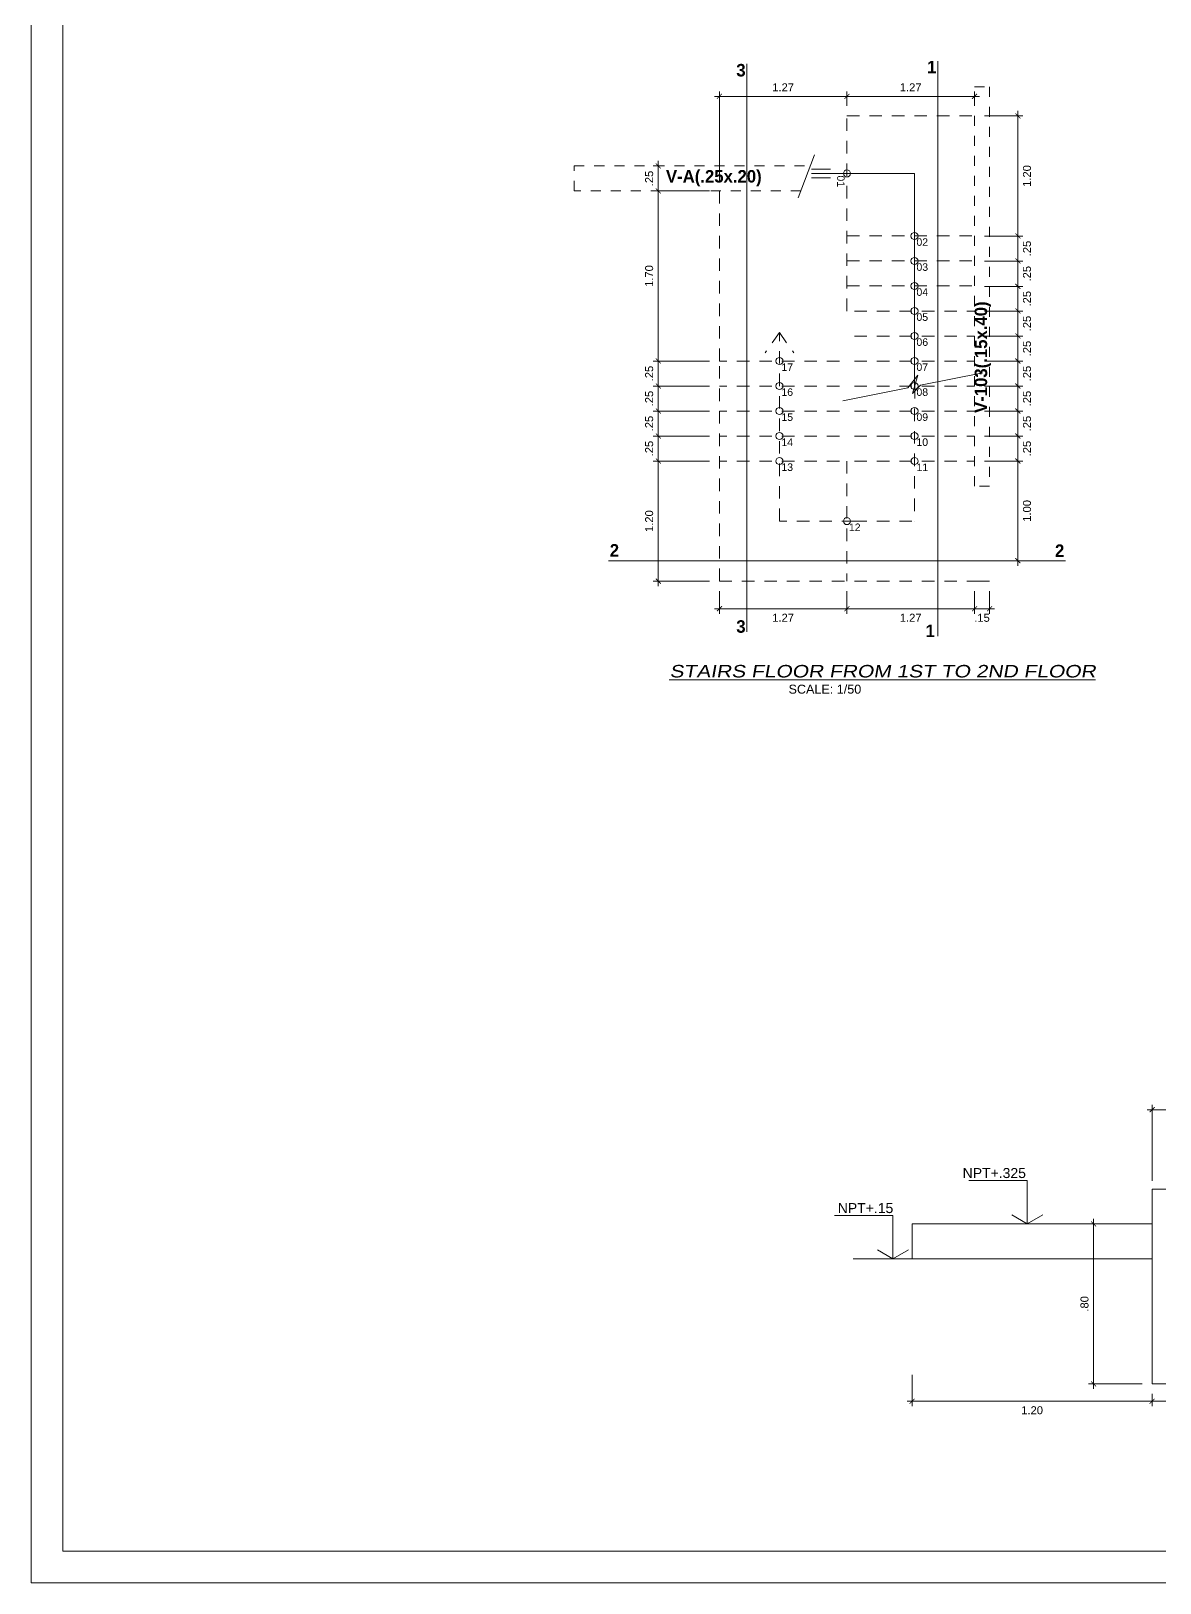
# Model space of a CAD drawing. Header units: millimetres. Extents: x -59 to 123, y 54 to 155.
# Drawn here: x -14.69 to -3.4, y 54.35 to 69.86 of the extents above; entities that cross this region are included whole.
import ezdxf

# ---------------------------------------------------------------- set-up
doc = ezdxf.new("R2010")
doc.units = ezdxf.units.MM
for name, pattern in [('DASHED2', [0.375, 0.25, -0.125]), ('HIDDEN', [9.525, 6.35, -3.175]), ('HIDDEN2', [0.1875, 0.125, -0.0625])]:
    doc.linetypes.add(name, pattern=pattern)
doc.layers.get('0').update_dxf_attribs({"lineweight": 9})
doc.layers.get('Defpoints').update_dxf_attribs({"lineweight": 0})
for name, color, linetype, lineweight in [('.pluma1', 7, 'Continuous', 9), ('COTA', 4, 'Continuous', 9), ('DET-CORTE', 86, 'Continuous', 50), ('HP-Baranda', 2, 'Continuous', 0), ('MUROS', 7, 'Continuous', 80), ('niveles', 8, 'Continuous', 15), ('pluma2', 4, 'Continuous', 20), ('TEXTO VIGAS', 2, 'Continuous', 20), ('TEXTOS', 3, 'Continuous', 0), ('VIGAS', 2, 'Continuous', 25), ('viguetas', 254, 'DASHED2', 9)]:
    doc.layers.add(name, color=color, linetype=linetype, lineweight=lineweight)
for name, color, linetype in [('A-COT', 8, 'Continuous'), ('A-PROY', 8, 'HIDDEN2'), ('TEXTO', 2, 'Continuous')]:
    doc.layers.add(name, color=color, linetype=linetype)
doc.styles.add('ARIAL', font='arial.ttf')
doc.styles.add('BOLD', font='Swis721 Lt BT Light.ttf', dxfattribs={"height": 2})
doc.styles.add('Henry', font='GOTHICB.TTF')
doc.styles.add('LUIS', font='arial.ttf')
doc.dimstyles.new('luis', dxfattribs={"dimtxt": 0.08, "dimasz": 0.05, "dimexe": 0.05, "dimexo": 0.1, "dimgap": 0.05, "dimtad": 2, "dimzin": 4, "dimdsep": 46, "dimtxsty": 'LUIS', "dimblk": 'ARCHTICK', "dimcen": 2, "dimdle": 0.05, "dimclrd": 256, "dimclre": 256, "dimclrt": 56, "dimaunit": 1, "dimadec": 0, "dimazin": 0, "dimtfac": 1, "dimtix": 1, "dimtmove": 0, "dimatfit": 3, "dimfxl": 1, "dimlwd": -1, "dimlwe": -1, "dimarcsym": 0})

# ---------------------------------------------------------------- blocks, each defined once
blk = doc.blocks.new('_ArchTick')
at = {"color": 0, "linetype": 'ByBlock', "const_width": 0.15}
blk.add_lwpolyline([(-0.5, -0.5), (0.5, 0.5)], dxfattribs=at)
blk = doc.blocks.new('*D956')
at = {"layer": 'COTA', "linetype": 'Continuous', "transparency": 16777216}
for p, q in [((-7.807, 64.262), (-7.807, 64.036)), ((-6.532, 64.262), (-6.532, 64.036)), ((-7.857, 64.086), (-6.482, 64.086))]:
    blk.add_line(p, q, dxfattribs=at)
at = {"layer": 'Defpoints', "color": 0, "transparency": 16777216}
for p in [(-7.807, 64.362), (-6.532, 64.362), (-6.532, 64.086)]:
    blk.add_point(p, dxfattribs=at)
at = {"layer": 'COTA', "transparency": 16777216, "xscale": 0.05, "yscale": 0.05, "zscale": 0.05, "rotation": 180}
blk.add_blockref('_ArchTick', (-7.807, 64.086), dxfattribs=at)
at = {"layer": 'COTA', "transparency": 16777216, "xscale": 0.05, "yscale": 0.05, "zscale": 0.05}
blk.add_blockref('_ArchTick', (-6.532, 64.086), dxfattribs=at)
at = {"layer": 'COTA', "color": 56, "lineweight": 5, "transparency": 16777216, "insert": (-7.17, 63.996), "char_height": 0.08, "attachment_point": 5, "style": 'LUIS'}
blk.add_mtext('1.27', dxfattribs=at)
blk = doc.blocks.new('*D957')
at = {"layer": 'COTA', "linetype": 'Continuous', "transparency": 16777216}
for p, q in [((-6.532, 64.262), (-6.532, 64.036)), ((-5.257, 64.262), (-5.257, 64.036)), ((-6.582, 64.086), (-5.207, 64.086))]:
    blk.add_line(p, q, dxfattribs=at)
at = {"layer": 'Defpoints', "color": 0, "transparency": 16777216}
for p in [(-6.532, 64.362), (-5.257, 64.362), (-5.257, 64.086)]:
    blk.add_point(p, dxfattribs=at)
at = {"layer": 'COTA', "transparency": 16777216, "xscale": 0.05, "yscale": 0.05, "zscale": 0.05, "rotation": 180}
blk.add_blockref('_ArchTick', (-6.532, 64.086), dxfattribs=at)
at = {"layer": 'COTA', "transparency": 16777216, "xscale": 0.05, "yscale": 0.05, "zscale": 0.05}
blk.add_blockref('_ArchTick', (-5.257, 64.086), dxfattribs=at)
at = {"layer": 'COTA', "color": 56, "lineweight": 5, "transparency": 16777216, "insert": (-5.895, 63.996), "char_height": 0.08, "attachment_point": 5, "style": 'LUIS'}
blk.add_mtext('1.27', dxfattribs=at)
blk = doc.blocks.new('*D958')
at = {"layer": 'COTA', "linetype": 'Continuous', "transparency": 16777216}
for p, q in [((-5.257, 64.262), (-5.257, 64.036)), ((-5.107, 64.262), (-5.107, 64.036)), ((-5.257, 64.086), (-5.307, 64.086)), ((-5.257, 64.086), (-5.107, 64.086)), ((-5.107, 64.086), (-5.057, 64.086))]:
    blk.add_line(p, q, dxfattribs=at)
at = {"layer": 'Defpoints', "color": 0, "transparency": 16777216}
for p in [(-5.257, 64.362), (-5.107, 64.362), (-5.107, 64.086)]:
    blk.add_point(p, dxfattribs=at)
at = {"layer": 'COTA', "transparency": 16777216, "xscale": 0.05, "yscale": 0.05, "zscale": 0.05}
blk.add_blockref('_ArchTick', (-5.257, 64.086), dxfattribs=at)
at = {"layer": 'COTA', "transparency": 16777216, "xscale": 0.05, "yscale": 0.05, "zscale": 0.05, "rotation": 180}
blk.add_blockref('_ArchTick', (-5.107, 64.086), dxfattribs=at)
at = {"layer": 'COTA', "color": 56, "lineweight": 5, "transparency": 16777216, "insert": (-5.182, 63.995), "char_height": 0.08, "attachment_point": 5, "style": 'LUIS'}
blk.add_mtext('.15', dxfattribs=at)
blk = doc.blocks.new('*D959')
at = {"layer": 'COTA', "linetype": 'Continuous', "transparency": 16777216}
for p, q in [((-5.157, 65.562), (-4.773, 65.562)), ((-4.823, 64.516), (-4.823, 65.612)), ((-4.827, 64.566), (-4.773, 64.566))]:
    blk.add_line(p, q, dxfattribs=at)
at = {"layer": 'Defpoints', "color": 0, "transparency": 16777216}
for p in [(-5.257, 65.562), (-4.823, 65.562), (-4.927, 64.566)]:
    blk.add_point(p, dxfattribs=at)
at = {"layer": 'COTA', "transparency": 16777216, "xscale": 0.05, "yscale": 0.05, "zscale": 0.05}
for p, rotation in [((-4.823, 65.562), 90), ((-4.823, 64.566), 270)]:
    blk.add_blockref('_ArchTick', p, dxfattribs=dict(at, rotation=rotation))
at = {"layer": 'COTA', "color": 56, "lineweight": 5, "transparency": 16777216, "insert": (-4.732, 65.064), "char_height": 0.08, "attachment_point": 5, "rotation": 90, "style": 'LUIS'}
blk.add_mtext('1.00', dxfattribs=at)
blk = doc.blocks.new('*D960')
at = {"layer": 'COTA', "linetype": 'Continuous', "transparency": 16777216}
for p, q in [((-5.157, 65.812), (-4.773, 65.812)), ((-4.823, 65.512), (-4.823, 65.862)), ((-5.157, 65.562), (-4.773, 65.562))]:
    blk.add_line(p, q, dxfattribs=at)
at = {"layer": 'Defpoints', "color": 0, "transparency": 16777216}
for p in [(-5.257, 65.812), (-4.823, 65.812), (-5.257, 65.562)]:
    blk.add_point(p, dxfattribs=at)
at = {"layer": 'COTA', "transparency": 16777216, "xscale": 0.05, "yscale": 0.05, "zscale": 0.05}
for p, rotation in [((-4.823, 65.812), 90), ((-4.823, 65.562), 270)]:
    blk.add_blockref('_ArchTick', p, dxfattribs=dict(at, rotation=rotation))
at = {"layer": 'COTA', "color": 56, "lineweight": 5, "transparency": 16777216, "insert": (-4.732, 65.687), "char_height": 0.08, "attachment_point": 5, "rotation": 90, "style": 'LUIS'}
blk.add_mtext('.25', dxfattribs=at)
blk = doc.blocks.new('*D961')
at = {"layer": 'COTA', "linetype": 'Continuous', "transparency": 16777216}
for p, q in [((-4.823, 65.762), (-4.823, 66.112)), ((-5.157, 66.062), (-4.773, 66.062)), ((-5.157, 65.812), (-4.773, 65.812))]:
    blk.add_line(p, q, dxfattribs=at)
at = {"layer": 'Defpoints', "color": 0, "transparency": 16777216}
for p in [(-5.257, 66.062), (-4.823, 66.062), (-5.257, 65.812)]:
    blk.add_point(p, dxfattribs=at)
at = {"layer": 'COTA', "transparency": 16777216, "xscale": 0.05, "yscale": 0.05, "zscale": 0.05}
for p, rotation in [((-4.823, 66.062), 90), ((-4.823, 65.812), 270)]:
    blk.add_blockref('_ArchTick', p, dxfattribs=dict(at, rotation=rotation))
at = {"layer": 'COTA', "color": 56, "lineweight": 5, "transparency": 16777216, "insert": (-4.732, 65.937), "char_height": 0.08, "attachment_point": 5, "rotation": 90, "style": 'LUIS'}
blk.add_mtext('.25', dxfattribs=at)
blk = doc.blocks.new('*D962')
at = {"layer": 'COTA', "linetype": 'Continuous', "transparency": 16777216}
for p, q in [((-5.157, 66.312), (-4.773, 66.312)), ((-4.823, 66.012), (-4.823, 66.362)), ((-5.157, 66.062), (-4.773, 66.062))]:
    blk.add_line(p, q, dxfattribs=at)
at = {"layer": 'Defpoints', "color": 0, "transparency": 16777216}
for p in [(-5.257, 66.312), (-4.823, 66.312), (-5.257, 66.062)]:
    blk.add_point(p, dxfattribs=at)
at = {"layer": 'COTA', "transparency": 16777216, "xscale": 0.05, "yscale": 0.05, "zscale": 0.05}
for p, rotation in [((-4.823, 66.312), 90), ((-4.823, 66.062), 270)]:
    blk.add_blockref('_ArchTick', p, dxfattribs=dict(at, rotation=rotation))
at = {"layer": 'COTA', "color": 56, "lineweight": 5, "transparency": 16777216, "insert": (-4.732, 66.187), "char_height": 0.08, "attachment_point": 5, "rotation": 90, "style": 'LUIS'}
blk.add_mtext('.25', dxfattribs=at)
blk = doc.blocks.new('*D963')
at = {"layer": 'COTA', "linetype": 'Continuous', "transparency": 16777216}
for p, q in [((-5.157, 66.562), (-4.773, 66.562)), ((-4.823, 66.262), (-4.823, 66.612)), ((-5.157, 66.312), (-4.773, 66.312))]:
    blk.add_line(p, q, dxfattribs=at)
at = {"layer": 'Defpoints', "color": 0, "transparency": 16777216}
for p in [(-5.257, 66.562), (-4.823, 66.562), (-5.257, 66.312)]:
    blk.add_point(p, dxfattribs=at)
at = {"layer": 'COTA', "transparency": 16777216, "xscale": 0.05, "yscale": 0.05, "zscale": 0.05}
for p, rotation in [((-4.823, 66.562), 90), ((-4.823, 66.312), 270)]:
    blk.add_blockref('_ArchTick', p, dxfattribs=dict(at, rotation=rotation))
at = {"layer": 'COTA', "color": 56, "lineweight": 5, "transparency": 16777216, "insert": (-4.732, 66.437), "char_height": 0.08, "attachment_point": 5, "rotation": 90, "style": 'LUIS'}
blk.add_mtext('.25', dxfattribs=at)
blk = doc.blocks.new('*D964')
at = {"layer": 'COTA', "linetype": 'Continuous', "transparency": 16777216}
for p, q in [((-5.157, 66.812), (-4.773, 66.812)), ((-4.823, 66.512), (-4.823, 66.862)), ((-5.157, 66.562), (-4.773, 66.562))]:
    blk.add_line(p, q, dxfattribs=at)
at = {"layer": 'Defpoints', "color": 0, "transparency": 16777216}
for p in [(-5.257, 66.812), (-4.823, 66.812), (-5.257, 66.562)]:
    blk.add_point(p, dxfattribs=at)
at = {"layer": 'COTA', "transparency": 16777216, "xscale": 0.05, "yscale": 0.05, "zscale": 0.05}
for p, rotation in [((-4.823, 66.812), 90), ((-4.823, 66.562), 270)]:
    blk.add_blockref('_ArchTick', p, dxfattribs=dict(at, rotation=rotation))
at = {"layer": 'COTA', "color": 56, "lineweight": 5, "transparency": 16777216, "insert": (-4.732, 66.687), "char_height": 0.08, "attachment_point": 5, "rotation": 90, "style": 'LUIS'}
blk.add_mtext('.25', dxfattribs=at)
blk = doc.blocks.new('*D965')
at = {"layer": 'COTA', "linetype": 'Continuous', "transparency": 16777216}
for p, q in [((-5.157, 67.062), (-4.773, 67.062)), ((-4.823, 66.762), (-4.823, 67.112)), ((-5.157, 66.812), (-4.773, 66.812))]:
    blk.add_line(p, q, dxfattribs=at)
at = {"layer": 'Defpoints', "color": 0, "transparency": 16777216}
for p in [(-5.257, 67.062), (-4.823, 67.062), (-5.257, 66.812)]:
    blk.add_point(p, dxfattribs=at)
at = {"layer": 'COTA', "transparency": 16777216, "xscale": 0.05, "yscale": 0.05, "zscale": 0.05}
for p, rotation in [((-4.823, 67.062), 90), ((-4.823, 66.812), 270)]:
    blk.add_blockref('_ArchTick', p, dxfattribs=dict(at, rotation=rotation))
at = {"layer": 'COTA', "color": 56, "lineweight": 5, "transparency": 16777216, "insert": (-4.732, 66.937), "char_height": 0.08, "attachment_point": 5, "rotation": 90, "style": 'LUIS'}
blk.add_mtext('.25', dxfattribs=at)
blk = doc.blocks.new('*D966')
at = {"layer": 'COTA', "linetype": 'Continuous', "transparency": 16777216}
for p, q in [((-4.823, 67.012), (-4.823, 67.358)), ((-5.157, 67.308), (-4.773, 67.308)), ((-5.157, 67.062), (-4.773, 67.062))]:
    blk.add_line(p, q, dxfattribs=at)
at = {"layer": 'Defpoints', "color": 0, "transparency": 16777216}
for p in [(-5.257, 67.308), (-4.823, 67.308), (-5.257, 67.062)]:
    blk.add_point(p, dxfattribs=at)
at = {"layer": 'COTA', "transparency": 16777216, "xscale": 0.05, "yscale": 0.05, "zscale": 0.05}
for p, rotation in [((-4.823, 67.308), 90), ((-4.823, 67.062), 270)]:
    blk.add_blockref('_ArchTick', p, dxfattribs=dict(at, rotation=rotation))
at = {"layer": 'COTA', "color": 56, "lineweight": 5, "transparency": 16777216, "insert": (-4.732, 67.185), "char_height": 0.08, "attachment_point": 5, "rotation": 90, "style": 'LUIS'}
blk.add_mtext('.25', dxfattribs=at)
blk = doc.blocks.new('*D967')
at = {"layer": 'COTA', "linetype": 'Continuous', "transparency": 16777216}
for p, q in [((-5.157, 67.562), (-4.773, 67.562)), ((-4.823, 67.258), (-4.823, 67.612)), ((-5.157, 67.308), (-4.773, 67.308))]:
    blk.add_line(p, q, dxfattribs=at)
at = {"layer": 'Defpoints', "color": 0, "transparency": 16777216}
for p in [(-5.257, 67.562), (-4.823, 67.562), (-5.257, 67.308)]:
    blk.add_point(p, dxfattribs=at)
at = {"layer": 'COTA', "transparency": 16777216, "xscale": 0.05, "yscale": 0.05, "zscale": 0.05}
for p, rotation in [((-4.823, 67.562), 90), ((-4.823, 67.308), 270)]:
    blk.add_blockref('_ArchTick', p, dxfattribs=dict(at, rotation=rotation))
at = {"layer": 'COTA', "color": 56, "lineweight": 5, "transparency": 16777216, "insert": (-4.732, 67.435), "char_height": 0.08, "attachment_point": 5, "rotation": 90, "style": 'LUIS'}
blk.add_mtext('.25', dxfattribs=at)
blk = doc.blocks.new('*D968')
at = {"layer": 'COTA', "linetype": 'Continuous', "transparency": 16777216}
for p, q in [((-5.157, 67.812), (-4.773, 67.812)), ((-4.823, 67.512), (-4.823, 67.862)), ((-5.157, 67.562), (-4.773, 67.562))]:
    blk.add_line(p, q, dxfattribs=at)
at = {"layer": 'Defpoints', "color": 0, "transparency": 16777216}
for p in [(-5.257, 67.812), (-4.823, 67.812), (-5.257, 67.562)]:
    blk.add_point(p, dxfattribs=at)
at = {"layer": 'COTA', "transparency": 16777216, "xscale": 0.05, "yscale": 0.05, "zscale": 0.05}
for p, rotation in [((-4.823, 67.812), 90), ((-4.823, 67.562), 270)]:
    blk.add_blockref('_ArchTick', p, dxfattribs=dict(at, rotation=rotation))
at = {"layer": 'COTA', "color": 56, "lineweight": 5, "transparency": 16777216, "insert": (-4.732, 67.687), "char_height": 0.08, "attachment_point": 5, "rotation": 90, "style": 'LUIS'}
blk.add_mtext('.25', dxfattribs=at)
blk = doc.blocks.new('*D969')
at = {"layer": 'COTA', "linetype": 'Continuous', "transparency": 16777216}
for p, q in [((-4.823, 67.762), (-4.823, 69.062)), ((-5.157, 69.012), (-4.773, 69.012)), ((-5.157, 67.812), (-4.773, 67.812))]:
    blk.add_line(p, q, dxfattribs=at)
at = {"layer": 'Defpoints', "color": 0, "transparency": 16777216}
for p in [(-5.257, 69.012), (-4.823, 69.012), (-5.257, 67.812)]:
    blk.add_point(p, dxfattribs=at)
at = {"layer": 'COTA', "transparency": 16777216, "xscale": 0.05, "yscale": 0.05, "zscale": 0.05}
for p, rotation in [((-4.823, 69.012), 90), ((-4.823, 67.812), 270)]:
    blk.add_blockref('_ArchTick', p, dxfattribs=dict(at, rotation=rotation))
at = {"layer": 'COTA', "color": 56, "lineweight": 5, "transparency": 16777216, "insert": (-4.732, 68.412), "char_height": 0.08, "attachment_point": 5, "rotation": 90, "style": 'LUIS'}
blk.add_mtext('1.20', dxfattribs=at)
blk = doc.blocks.new('*D970')
at = {"layer": 'COTA', "linetype": 'Continuous', "transparency": 16777216}
for p, q in [((-7.907, 65.562), (-8.468, 65.562)), ((-8.418, 64.312), (-8.418, 65.612)), ((-7.907, 64.362), (-8.468, 64.362))]:
    blk.add_line(p, q, dxfattribs=at)
at = {"layer": 'Defpoints', "color": 0, "transparency": 16777216}
for p in [(-8.418, 65.562), (-7.807, 65.562), (-7.807, 64.362)]:
    blk.add_point(p, dxfattribs=at)
at = {"layer": 'COTA', "transparency": 16777216, "xscale": 0.05, "yscale": 0.05, "zscale": 0.05}
for p, rotation in [((-8.418, 65.562), 90), ((-8.418, 64.362), 270)]:
    blk.add_blockref('_ArchTick', p, dxfattribs=dict(at, rotation=rotation))
at = {"layer": 'COTA', "color": 56, "lineweight": 5, "transparency": 16777216, "insert": (-8.509, 64.962), "char_height": 0.08, "attachment_point": 5, "rotation": 90, "style": 'LUIS'}
blk.add_mtext('1.20', dxfattribs=at)
blk = doc.blocks.new('*D971')
at = {"layer": 'COTA', "linetype": 'Continuous', "transparency": 16777216}
for p, q in [((-7.907, 65.812), (-8.468, 65.812)), ((-8.418, 65.512), (-8.418, 65.862)), ((-7.907, 65.562), (-8.468, 65.562))]:
    blk.add_line(p, q, dxfattribs=at)
at = {"layer": 'Defpoints', "color": 0, "transparency": 16777216}
for p in [(-8.418, 65.812), (-7.807, 65.812), (-7.807, 65.562)]:
    blk.add_point(p, dxfattribs=at)
at = {"layer": 'COTA', "transparency": 16777216, "xscale": 0.05, "yscale": 0.05, "zscale": 0.05}
for p, rotation in [((-8.418, 65.812), 90), ((-8.418, 65.562), 270)]:
    blk.add_blockref('_ArchTick', p, dxfattribs=dict(at, rotation=rotation))
at = {"layer": 'COTA', "color": 56, "lineweight": 5, "transparency": 16777216, "insert": (-8.509, 65.687), "char_height": 0.08, "attachment_point": 5, "rotation": 90, "style": 'LUIS'}
blk.add_mtext('.25', dxfattribs=at)
blk = doc.blocks.new('*D972')
at = {"layer": 'COTA', "linetype": 'Continuous', "transparency": 16777216}
for p, q in [((-8.418, 65.762), (-8.418, 66.112)), ((-7.907, 66.062), (-8.468, 66.062)), ((-7.907, 65.812), (-8.468, 65.812))]:
    blk.add_line(p, q, dxfattribs=at)
at = {"layer": 'Defpoints', "color": 0, "transparency": 16777216}
for p in [(-8.418, 66.062), (-7.807, 66.062), (-7.807, 65.812)]:
    blk.add_point(p, dxfattribs=at)
at = {"layer": 'COTA', "transparency": 16777216, "xscale": 0.05, "yscale": 0.05, "zscale": 0.05}
for p, rotation in [((-8.418, 66.062), 90), ((-8.418, 65.812), 270)]:
    blk.add_blockref('_ArchTick', p, dxfattribs=dict(at, rotation=rotation))
at = {"layer": 'COTA', "color": 56, "lineweight": 5, "transparency": 16777216, "insert": (-8.509, 65.937), "char_height": 0.08, "attachment_point": 5, "rotation": 90, "style": 'LUIS'}
blk.add_mtext('.25', dxfattribs=at)
blk = doc.blocks.new('*D973')
at = {"layer": 'COTA', "linetype": 'Continuous', "transparency": 16777216}
for p, q in [((-7.907, 66.312), (-8.468, 66.312)), ((-8.418, 66.012), (-8.418, 66.362)), ((-7.907, 66.062), (-8.468, 66.062))]:
    blk.add_line(p, q, dxfattribs=at)
at = {"layer": 'Defpoints', "color": 0, "transparency": 16777216}
for p in [(-8.418, 66.312), (-7.807, 66.312), (-7.807, 66.062)]:
    blk.add_point(p, dxfattribs=at)
at = {"layer": 'COTA', "transparency": 16777216, "xscale": 0.05, "yscale": 0.05, "zscale": 0.05}
for p, rotation in [((-8.418, 66.312), 90), ((-8.418, 66.062), 270)]:
    blk.add_blockref('_ArchTick', p, dxfattribs=dict(at, rotation=rotation))
at = {"layer": 'COTA', "color": 56, "lineweight": 5, "transparency": 16777216, "insert": (-8.509, 66.187), "char_height": 0.08, "attachment_point": 5, "rotation": 90, "style": 'LUIS'}
blk.add_mtext('.25', dxfattribs=at)
blk = doc.blocks.new('*D974')
at = {"layer": 'COTA', "linetype": 'Continuous', "transparency": 16777216}
for p, q in [((-7.907, 66.562), (-8.468, 66.562)), ((-8.418, 66.262), (-8.418, 66.612)), ((-7.907, 66.312), (-8.468, 66.312))]:
    blk.add_line(p, q, dxfattribs=at)
at = {"layer": 'Defpoints', "color": 0, "transparency": 16777216}
for p in [(-8.418, 66.562), (-7.807, 66.562), (-7.807, 66.312)]:
    blk.add_point(p, dxfattribs=at)
at = {"layer": 'COTA', "transparency": 16777216, "xscale": 0.05, "yscale": 0.05, "zscale": 0.05}
for p, rotation in [((-8.418, 66.562), 90), ((-8.418, 66.312), 270)]:
    blk.add_blockref('_ArchTick', p, dxfattribs=dict(at, rotation=rotation))
at = {"layer": 'COTA', "color": 56, "lineweight": 5, "transparency": 16777216, "insert": (-8.509, 66.437), "char_height": 0.08, "attachment_point": 5, "rotation": 90, "style": 'LUIS'}
blk.add_mtext('.25', dxfattribs=at)
blk = doc.blocks.new('*D975')
at = {"layer": 'COTA', "linetype": 'Continuous', "transparency": 16777216}
for p, q in [((-7.907, 68.262), (-8.468, 68.262)), ((-8.418, 66.512), (-8.418, 68.312)), ((-7.907, 66.562), (-8.468, 66.562))]:
    blk.add_line(p, q, dxfattribs=at)
at = {"layer": 'Defpoints', "color": 0, "transparency": 16777216}
for p in [(-8.418, 68.262), (-7.807, 68.262), (-7.807, 66.562)]:
    blk.add_point(p, dxfattribs=at)
at = {"layer": 'COTA', "transparency": 16777216, "xscale": 0.05, "yscale": 0.05, "zscale": 0.05}
for p, rotation in [((-8.418, 68.262), 90), ((-8.418, 66.562), 270)]:
    blk.add_blockref('_ArchTick', p, dxfattribs=dict(at, rotation=rotation))
at = {"layer": 'COTA', "color": 56, "lineweight": 5, "transparency": 16777216, "insert": (-8.509, 67.412), "char_height": 0.08, "attachment_point": 5, "rotation": 90, "style": 'LUIS'}
blk.add_mtext('1.70', dxfattribs=at)
blk = doc.blocks.new('*D976')
at = {"layer": 'COTA', "linetype": 'Continuous', "transparency": 16777216}
for p, q in [((-8.367, 68.512), (-8.468, 68.512)), ((-8.418, 68.212), (-8.418, 68.562)), ((-7.907, 68.262), (-8.468, 68.262))]:
    blk.add_line(p, q, dxfattribs=at)
at = {"layer": 'Defpoints', "color": 0, "transparency": 16777216}
for p in [(-8.418, 68.512), (-8.267, 68.512), (-7.807, 68.262)]:
    blk.add_point(p, dxfattribs=at)
at = {"layer": 'COTA', "transparency": 16777216, "xscale": 0.05, "yscale": 0.05, "zscale": 0.05}
for p, rotation in [((-8.418, 68.512), 90), ((-8.418, 68.262), 270)]:
    blk.add_blockref('_ArchTick', p, dxfattribs=dict(at, rotation=rotation))
at = {"layer": 'COTA', "color": 56, "lineweight": 5, "transparency": 16777216, "insert": (-8.509, 68.387), "char_height": 0.08, "attachment_point": 5, "rotation": 90, "style": 'LUIS'}
blk.add_mtext('.25', dxfattribs=at)
blk = doc.blocks.new('*D977')
at = {"layer": 'COTA', "linetype": 'Continuous', "transparency": 16777216}
for p, q in [((-7.857, 69.208), (-6.482, 69.208)), ((-7.807, 68.362), (-7.807, 69.258)), ((-6.532, 69.112), (-6.532, 69.258))]:
    blk.add_line(p, q, dxfattribs=at)
at = {"layer": 'Defpoints', "color": 0, "transparency": 16777216}
for p in [(-6.532, 69.208), (-6.532, 69.012), (-7.807, 68.262)]:
    blk.add_point(p, dxfattribs=at)
at = {"layer": 'COTA', "transparency": 16777216, "xscale": 0.05, "yscale": 0.05, "zscale": 0.05, "rotation": 180}
blk.add_blockref('_ArchTick', (-7.807, 69.208), dxfattribs=at)
at = {"layer": 'COTA', "transparency": 16777216, "xscale": 0.05, "yscale": 0.05, "zscale": 0.05}
blk.add_blockref('_ArchTick', (-6.532, 69.208), dxfattribs=at)
at = {"layer": 'COTA', "color": 56, "lineweight": 5, "transparency": 16777216, "insert": (-7.17, 69.298), "char_height": 0.08, "attachment_point": 5, "style": 'LUIS'}
blk.add_mtext('1.27', dxfattribs=at)
blk = doc.blocks.new('*D978')
at = {"layer": 'COTA', "linetype": 'Continuous', "transparency": 16777216}
for p, q in [((-6.582, 69.208), (-5.207, 69.208)), ((-6.532, 69.112), (-6.532, 69.258)), ((-5.257, 69.112), (-5.257, 69.258))]:
    blk.add_line(p, q, dxfattribs=at)
at = {"layer": 'Defpoints', "color": 0, "transparency": 16777216}
for p in [(-5.257, 69.208), (-6.532, 69.012), (-5.257, 69.012)]:
    blk.add_point(p, dxfattribs=at)
at = {"layer": 'COTA', "transparency": 16777216, "xscale": 0.05, "yscale": 0.05, "zscale": 0.05, "rotation": 180}
blk.add_blockref('_ArchTick', (-6.532, 69.208), dxfattribs=at)
at = {"layer": 'COTA', "transparency": 16777216, "xscale": 0.05, "yscale": 0.05, "zscale": 0.05}
blk.add_blockref('_ArchTick', (-5.257, 69.208), dxfattribs=at)
at = {"layer": 'COTA', "color": 56, "lineweight": 5, "transparency": 16777216, "insert": (-5.895, 69.298), "char_height": 0.08, "attachment_point": 5, "style": 'LUIS'}
blk.add_mtext('1.27', dxfattribs=at)
blk = doc.blocks.new('*D654')
at = {"layer": 'COTA', "transparency": 16777216}
for p, q in [((-3.481, 58.368), (-3.481, 59.128)), ((-2.981, 58.731), (-2.981, 59.128)), ((-3.531, 59.078), (-2.931, 59.078))]:
    blk.add_line(p, q, dxfattribs=at)
at = {"layer": 'Defpoints', "color": 0, "transparency": 16777216}
for p in [(-2.981, 59.078), (-2.981, 58.631), (-3.481, 58.268)]:
    blk.add_point(p, dxfattribs=at)
at = {"layer": 'COTA', "transparency": 16777216, "xscale": 0.05, "yscale": 0.05, "zscale": 0.05, "rotation": 180}
blk.add_blockref('_ArchTick', (-3.481, 59.078), dxfattribs=at)
at = {"layer": 'COTA', "transparency": 16777216, "xscale": 0.05, "yscale": 0.05, "zscale": 0.05}
blk.add_blockref('_ArchTick', (-2.981, 59.078), dxfattribs=at)
at = {"layer": 'COTA', "color": 56, "lineweight": 5, "transparency": 16777216, "insert": (-3.231, 59.169), "char_height": 0.08, "attachment_point": 5, "style": 'LUIS'}
blk.add_mtext('.25', dxfattribs=at)
blk = doc.blocks.new('*D655')
at = {"layer": 'COTA', "transparency": 16777216}
for p, q in [((-3.581, 57.937), (-4.116, 57.937)), ((-4.066, 57.987), (-4.066, 56.287)), ((-3.581, 56.337), (-4.116, 56.337))]:
    blk.add_line(p, q, dxfattribs=at)
at = {"layer": 'Defpoints', "color": 0, "transparency": 16777216}
for p in [(-3.481, 57.937), (-4.066, 56.337), (-3.481, 56.337)]:
    blk.add_point(p, dxfattribs=at)
at = {"layer": 'COTA', "transparency": 16777216, "xscale": 0.05, "yscale": 0.05, "zscale": 0.05}
for p, rotation in [((-4.066, 57.937), 90), ((-4.066, 56.337), 270)]:
    blk.add_blockref('_ArchTick', p, dxfattribs=dict(at, rotation=rotation))
at = {"layer": 'COTA', "color": 56, "lineweight": 5, "transparency": 16777216, "insert": (-4.157, 57.137), "char_height": 0.08, "attachment_point": 5, "rotation": 90, "style": 'LUIS'}
blk.add_mtext('.80', dxfattribs=at)
blk = doc.blocks.new('*D656')
at = {"layer": 'COTA', "transparency": 16777216}
for p, q in [((-3.581, 57.937), (-4.116, 57.937)), ((-4.066, 57.987), (-4.066, 56.287)), ((-3.581, 56.337), (-4.116, 56.337))]:
    blk.add_line(p, q, dxfattribs=at)
at = {"layer": 'Defpoints', "color": 0, "transparency": 16777216}
for p in [(-3.481, 57.937), (-4.066, 56.337), (-3.481, 56.337)]:
    blk.add_point(p, dxfattribs=at)
at = {"layer": 'COTA', "transparency": 16777216, "xscale": 0.05, "yscale": 0.05, "zscale": 0.05}
for p, rotation in [((-4.066, 57.937), 90), ((-4.066, 56.337), 270)]:
    blk.add_blockref('_ArchTick', p, dxfattribs=dict(at, rotation=rotation))
at = {"layer": 'COTA', "color": 56, "lineweight": 5, "transparency": 16777216, "insert": (-4.157, 57.137), "char_height": 0.08, "attachment_point": 5, "rotation": 90, "style": 'LUIS'}
blk.add_mtext('.80', dxfattribs=at)
blk = doc.blocks.new('*D1000')
at = {"layer": 'COTA', "transparency": 16777216}
for p, q in [((-2.431, 56.164), (-3.531, 56.164)), ((-3.481, 56.237), (-3.481, 56.114)), ((-2.481, 56.237), (-2.481, 56.114))]:
    blk.add_line(p, q, dxfattribs=at)
at = {"layer": 'Defpoints', "color": 0, "transparency": 16777216}
for p in [(-3.481, 56.337), (-2.481, 56.337), (-3.481, 56.164)]:
    blk.add_point(p, dxfattribs=at)
at = {"layer": 'COTA', "transparency": 16777216, "xscale": 0.05, "yscale": 0.05, "zscale": 0.05, "rotation": 180}
blk.add_blockref('_ArchTick', (-3.481, 56.164), dxfattribs=at)
at = {"layer": 'COTA', "transparency": 16777216, "xscale": 0.05, "yscale": 0.05, "zscale": 0.05}
blk.add_blockref('_ArchTick', (-2.481, 56.164), dxfattribs=at)
at = {"layer": 'COTA', "color": 56, "lineweight": 5, "transparency": 16777216, "insert": (-2.981, 56.073), "char_height": 0.08, "attachment_point": 5, "style": 'LUIS'}
blk.add_mtext('.50', dxfattribs=at)
blk = doc.blocks.new('*D659')
at = {"layer": 'COTA', "transparency": 16777216}
for p, q in [((-5.881, 56.427), (-5.881, 56.114)), ((-5.931, 56.164), (-3.431, 56.164)), ((-3.481, 56.237), (-3.481, 56.114))]:
    blk.add_line(p, q, dxfattribs=at)
at = {"layer": 'Defpoints', "color": 0, "transparency": 16777216}
for p in [(-5.881, 56.527), (-3.481, 56.337), (-3.481, 56.164)]:
    blk.add_point(p, dxfattribs=at)
at = {"layer": 'COTA', "transparency": 16777216, "xscale": 0.05, "yscale": 0.05, "zscale": 0.05, "rotation": 180}
blk.add_blockref('_ArchTick', (-5.881, 56.164), dxfattribs=at)
at = {"layer": 'COTA', "transparency": 16777216, "xscale": 0.05, "yscale": 0.05, "zscale": 0.05}
blk.add_blockref('_ArchTick', (-3.481, 56.164), dxfattribs=at)
at = {"layer": 'COTA', "color": 56, "lineweight": 5, "transparency": 16777216, "insert": (-4.681, 56.073), "char_height": 0.08, "attachment_point": 5, "style": 'LUIS'}
blk.add_mtext('1.20', dxfattribs=at)

msp = doc.modelspace()

# ---------------------------------------------------------------- linework, layer by layer
at = {"layer": '.pluma1', "lineweight": 5}
for points in [[(-5.315, 58.371), (-4.7295, 58.371), (-4.7295, 57.9367)], [(-4.7295, 57.9367), (-4.8849, 58.0281)], [(-4.7295, 57.9367), (-4.5741, 58.0281)], [(-6.6575, 58.021), (-6.0721, 58.021), (-6.0721, 57.5867)], [(-6.0721, 57.5867), (-6.2275, 57.6781)], [(-6.0721, 57.5867), (-5.9167, 57.6781)]]:
    msp.add_lwpolyline(points, dxfattribs=at)
at = {"layer": 'A-COT', "lineweight": 5}
for p, q in [((-6.8873, 68.4815), (-6.6978, 68.4815)), ((-5.8571, 68.4373), (-6.8873, 68.4373)), ((-5.8571, 68.4373), (-5.8571, 66.3123)), ((-6.8873, 68.393), (-6.6978, 68.393))]:
    msp.add_line(p, q, dxfattribs=at)
at = {"layer": 'A-PROY', "lineweight": 5}
for p, q in [((-6.5321, 67.0623), (-6.5321, 69.0123)), ((-6.5321, 69.0123), (-5.2571, 69.0123)), ((-7.807, 68.2623), (-7.807, 66.5623)), ((-6.5321, 67.8123), (-5.2571, 67.8123)), ((-6.5321, 67.5623), (-5.2571, 67.5623)), ((-6.5321, 67.3123), (-5.2571, 67.3123)), ((-6.4571, 67.0623), (-5.2571, 67.0623)), ((-7.2071, 66.846), (-7.3505, 66.6445)), ((-7.2071, 64.9623), (-7.2071, 66.846)), ((-7.2071, 66.846), (-7.0638, 66.6445)), ((-6.4571, 66.8123), (-5.2571, 66.8123)), ((-6.6071, 66.5623), (-7.8071, 66.5623)), ((-7.8071, 64.3623), (-7.807, 66.5623)), ((-6.4571, 66.5623), (-5.2571, 66.5623)), ((-6.6071, 66.3123), (-7.8071, 66.3123)), ((-6.4571, 66.3123), (-5.2571, 66.3123)), ((-5.8547, 66.3123), (-5.8571, 64.9623)), ((-6.6071, 66.0623), (-7.8071, 66.0623)), ((-6.4571, 66.0623), (-5.2571, 66.0623)), ((-6.6071, 65.8123), (-7.8071, 65.8123)), ((-6.4571, 65.8123), (-5.2571, 65.8123)), ((-6.6071, 65.5623), (-7.8071, 65.5623)), ((-6.5321, 65.5623), (-6.5321, 64.3623)), ((-6.4571, 65.5623), (-5.2571, 65.5623)), ((-6.4571, 64.9623), (-7.2071, 64.9623)), ((-6.4571, 64.9623), (-5.8571, 64.9623)), ((-7.8071, 64.3623), (-6.4571, 64.3623)), ((-6.4571, 64.3623), (-5.2571, 64.3623))]:
    msp.add_line(p, q, dxfattribs=at)
at = {"layer": 'Defpoints', "lineweight": 5, "ltscale": 0.5}
msp.add_lwpolyline([(-14.6883, 54.3471), (29.5617, 54.3471), (29.5617, 84.1298), (-14.6883, 84.1298)], close=True, dxfattribs=at)
at = {"layer": 'DET-CORTE', "lineweight": 5, "ltscale": 0.5}
msp.add_lwpolyline([(-14.3704, 54.6651), (29.2437, 54.6651), (29.2437, 83.8118), (-14.3704, 83.8118)], close=True, dxfattribs=at)
at = {"layer": 'HP-Baranda', "lineweight": 5}
for p, q in [((-5.1745, 66.4442), (-5.7952, 66.3201)), ((-5.9235, 66.2944), (-6.5745, 66.1642))]:
    msp.add_line(p, q, dxfattribs=at)
msp.add_lwpolyline([(-5.9235, 66.2944), (-5.8239, 66.42), (-5.8764, 66.2362), (-5.7952, 66.3201)], dxfattribs=at)
at = {"layer": 'MUROS', "lineweight": 5}
msp.add_line((-5.2571, 64.3623), (-5.1071, 64.3623), dxfattribs=at)
at = {"layer": 'niveles', "lineweight": 5}
for centre in [(-6.5321, 68.4373), (-5.8571, 67.8123), (-5.8571, 67.5623), (-5.8571, 67.3123), (-5.8571, 67.0623), (-5.8571, 66.8123), (-7.2071, 66.5623), (-5.8571, 66.5623), (-7.2071, 66.3123), (-5.8571, 66.3123), (-7.2071, 66.0623), (-5.8571, 66.0623), (-7.2071, 65.8123), (-5.8571, 65.8123), (-7.2071, 65.5623), (-7.2071, 65.5623), (-5.856, 65.5623), (-6.5321, 64.9623)]:
    msp.add_circle(centre, 0.0354, dxfattribs=at)
at = {"layer": 'pluma2', "linetype": 'HIDDEN', "lineweight": 5}
for p, q in [((-7.5332, 63.8555), (-7.5332, 69.534)), ((-5.623, 63.8119), (-5.623, 69.561)), ((-8.9172, 64.5656), (-4.3488, 64.5656))]:
    msp.add_line(p, q, dxfattribs=at)
at = {"layer": 'pluma2', "linetype": 'Continuous', "lineweight": 5, "ltscale": 0.01}
for p, q in [((-3.4808, 56.3367), (-3.4808, 58.2837)), ((-3.4808, 57.9367), (-4.6778, 57.9367)), ((-3.4808, 56.3367), (-2.4808, 56.3367))]:
    msp.add_line(p, q, dxfattribs=at)
for points in [[(-3.4808, 57.9367), (-3.4808, 58.2837), (-2.9808, 58.2837)], [(-4.1972, 57.9367), (-3.4808, 57.9367)]]:
    msp.add_lwpolyline(points, dxfattribs=at)
at = {"layer": 'pluma2', "lineweight": 5}
for points in [[(-3.4808, 57.9367), (-5.8808, 57.9367), (-5.8808, 57.5867)], [(-3.4808, 57.5867), (-6.4712, 57.5867)]]:
    msp.add_lwpolyline(points, dxfattribs=at)
at = {"layer": 'VIGAS', "lineweight": 5}
msp.add_line((-7.0189, 68.195), (-6.8573, 68.6228), dxfattribs=at)
at = {"layer": 'viguetas', "lineweight": 5, "ltscale": 0.02}
msp.add_lwpolyline([(-5.2571, 69.3044), (-5.1071, 69.3044), (-5.1071, 65.3123), (-5.2571, 65.3123)], close=True, dxfattribs=at)
msp.add_lwpolyline([(-6.9935, 68.2623), (-9.2573, 68.2623), (-9.2573, 68.5123), (-6.8991, 68.5123)], dxfattribs=at)

# ---------------------------------------------------------------- texts
at = {"layer": 'A-PROY', "lineweight": 5, "insert": (-5.7208, 65.7128, 0), "char_height": 0.075, "width": 0.202723, "attachment_point": 9, "style": 'BOLD'}
msp.add_mtext('10', dxfattribs=at)
at = {"layer": 'niveles', "lineweight": 5, "insert": (-6.6315, 68.301, 0), "char_height": 0.075, "width": 0.202723, "attachment_point": 9, "rotation": 270, "style": 'BOLD'}
msp.add_mtext('01', dxfattribs=at)
at = {"layer": 'niveles', "lineweight": 5, "char_height": 0.075, "width": 0.202723, "attachment_point": 9, "style": 'BOLD'}
for s, insert in [('02', (-5.7208, 67.7128, 0)), ('03', (-5.7208, 67.4628, 0)), ('04', (-5.7208, 67.2128, 0)), ('05', (-5.7208, 66.9628, 0)), ('06', (-5.7208, 66.7128, 0)), ('17', (-7.0708, 66.4628, 0)), ('07', (-5.7208, 66.4628, 0)), ('16', (-7.0708, 66.2128, 0)), ('08', (-5.7208, 66.2128, 0)), ('15', (-7.0708, 65.9628, 0)), ('09', (-5.7208, 65.9628, 0)), ('14', (-7.0708, 65.7128, 0)), ('13', (-7.0708, 65.4628, 0)), ('11', (-5.7198, 65.4628, 0)), ('12', (-6.3958, 64.8628, 0))]:
    msp.add_mtext(s, dxfattribs=dict(at, insert=insert))
at = {"layer": 'TEXTO', "lineweight": 5, "ltscale": 0.2, "style": 'LUIS'}
msp.add_text('SCALE: 1/50', height=0.09, rotation=0, dxfattribs=at).set_placement((-7.1157, 63.237))
at = {"layer": 'TEXTO', "lineweight": 5, "style": 'LUIS'}
for s, p in [('NPT+.325', (-5.3753, 58.3948)), ('NPT+.15', (-6.6236, 58.0448))]:
    msp.add_text(s, height=0.1, dxfattribs=at).set_placement(p)
at = {"layer": 'TEXTO VIGAS', "linetype": 'Continuous', "lineweight": 5, "style": 'Henry'}
for s, p in [('3', (-7.638, 69.4071)), ('1', (-5.731, 69.4381)), ('V-A(.25x.20)', (-8.3413, 68.3462)), ('2', (-8.9028, 64.6075)), ('2', (-4.4522, 64.6039)), ('3', (-7.638, 63.846)), ('1', (-5.7455, 63.8028))]:
    msp.add_text(s, height=0.125, dxfattribs=at).set_placement(p)
msp.add_text('V-103(.15x.40)', height=0.125, rotation=90, dxfattribs=at).set_placement((-5.1304, 66.0431))
at = {"layer": 'TEXTOS', "lineweight": 5, "ltscale": 2, "style": 'ARIAL', "oblique": 10, "width": 1.2}
msp.add_text('%%USTAIRS FLOOR FROM 1ST TO 2ND FLOOR', height=0.125, dxfattribs=at).set_placement((-8.3051, 63.399))

# ---------------------------------------------------------------- dimensions: what is measured, and where the dimension line sits
at = {"layer": 'COTA', "lineweight": 5}
for base, p1, p2, override, picture, middle in [((-6.5321, 69.2077), (-7.807, 68.2623), (-6.5321, 69.0123), {"dimfxl": 0.18, "dimarcsym": 2}, '*D977', (-7.1695, 69.2978)), ((-5.25710979, 69.20767029), (-6.53210978, 69.01225008), (-5.25710979, 69.01225008), {"dimtmove": 1, "dimfxl": 0.18, "dimarcsym": 2}, '*D978', (-5.89460978, 69.297834)), ((-6.5321097794, 64.0861197164), (-7.8071097781, 64.3622500795), (-6.5321097794, 64.3622535607), {"dimfxl": 0.18, "dimarcsym": 2}, '*D956', (-7.1696097787, 63.9959560057)), ((-5.257109784, 64.086119716), (-6.532109779, 64.362253561), (-5.257109784, 64.36225008), {"dimtmove": 1, "dimfxl": 0.18, "dimarcsym": 2}, '*D957', (-5.894609781, 63.995956006)), ((-5.1071, 64.0861), (-5.2571, 64.3623), (-5.1071, 64.3623), {"dimtmove": 1, "dimfxl": 0.18, "dimarcsym": 2}, '*D958', (-5.1821, 63.9953)), ((-2.9808, 59.0785), (-3.4808, 58.2682), (-2.9808, 58.6307), {"dimlfac": 0.5}, '*D654', (-3.2308, 59.1693)), ((-3.4808, 56.1643), (-5.8808, 56.5274), (-3.4808, 56.3367), {"dimlfac": 0.5}, '*D659', (-4.6808, 56.0735))]:
    dim = msp.add_linear_dim(base=base, p1=p1, p2=p2, dimstyle='luis', override=override, dxfattribs=at)
    dim.commit()
    dim.dimension.update_dxf_attribs({"geometry": picture, "text_midpoint": middle})
for base, p1, p2, angle, override, picture, middle in [((-4.8232, 69.0123), (-5.2571, 67.8123), (-5.2571, 69.0123), 90, {"dimtmove": 1, "dimfxl": 0.18, "dimarcsym": 2}, '*D969', (-4.7324, 68.4123)), ((-8.4177, 68.5123), (-7.807, 68.2623), (-8.2667, 68.5123), 90, {"dimtmove": 1, "dimfxl": 0.18, "dimarcsym": 2}, '*D976', (-8.5085, 68.3873)), ((-8.4177, 68.2623), (-7.8071, 66.5623), (-7.807, 68.2623), 90, {"dimtmove": 1, "dimfxl": 0.18, "dimarcsym": 2}, '*D975', (-8.5085, 67.4123)), ((-4.8232, 67.8123), (-5.2571, 67.5623), (-5.2571, 67.8123), 90, {"dimtmove": 1, "dimfxl": 0.18, "dimarcsym": 2}, '*D968', (-4.7324, 67.6873)), ((-4.8232, 67.5623), (-5.2571, 67.3083), (-5.2571, 67.5623), 90, {"dimtmove": 1, "dimfxl": 0.18, "dimarcsym": 2}, '*D967', (-4.7324, 67.4353)), ((-4.8232, 67.3083), (-5.2571, 67.0623), (-5.2571, 67.3083), 90, {"dimtmove": 1, "dimfxl": 0.18, "dimarcsym": 2}, '*D966', (-4.7324, 67.1853)), ((-4.8232, 67.0623), (-5.2571, 66.8123), (-5.2571, 67.0623), 90, {"dimtmove": 1, "dimfxl": 0.18, "dimarcsym": 2}, '*D965', (-4.7324, 66.9373)), ((-4.8232, 66.8123), (-5.2571, 66.5623), (-5.2571, 66.8123), 90, {"dimtmove": 1, "dimfxl": 0.18, "dimarcsym": 2}, '*D964', (-4.7324, 66.6873)), ((-8.4177, 66.5623), (-7.8071, 66.3123), (-7.8071, 66.5623), 90, {"dimtmove": 1, "dimfxl": 0.18, "dimarcsym": 2}, '*D974', (-8.5085, 66.4373)), ((-4.8232, 66.5623), (-5.2571, 66.3123), (-5.2571, 66.5623), 90, {"dimtmove": 1, "dimfxl": 0.18, "dimarcsym": 2}, '*D963', (-4.7324, 66.4373)), ((-8.4177, 66.3123), (-7.8071, 66.0623), (-7.8071, 66.3123), 90, {"dimtmove": 1, "dimfxl": 0.18, "dimarcsym": 2}, '*D973', (-8.5085, 66.1873)), ((-4.8232, 66.3123), (-5.2571, 66.0623), (-5.2571, 66.3123), 90, {"dimtmove": 1, "dimfxl": 0.18, "dimarcsym": 2}, '*D962', (-4.7324, 66.1873)), ((-8.4177, 66.0623), (-7.807, 65.8123), (-7.8071, 66.0623), 90, {"dimtmove": 1, "dimfxl": 0.18, "dimarcsym": 2}, '*D972', (-8.5085, 65.9373)), ((-4.8232, 66.0623), (-5.2571, 65.8123), (-5.2571, 66.0623), 90, {"dimtmove": 1, "dimfxl": 0.18, "dimarcsym": 2}, '*D961', (-4.7324, 65.9373)), ((-8.4177, 65.8123), (-7.8071, 65.5623), (-7.807, 65.8123), 90, {"dimtmove": 1, "dimfxl": 0.18, "dimarcsym": 2}, '*D971', (-8.5085, 65.6873)), ((-4.8232, 65.8123), (-5.2571, 65.5623), (-5.2571, 65.8123), 90, {"dimtmove": 1, "dimfxl": 0.18, "dimarcsym": 2}, '*D960', (-4.7324, 65.6873)), ((-8.4177, 65.5623), (-7.8071, 64.3623), (-7.8071, 65.5623), 90, {"dimfxl": 0.18, "dimarcsym": 2}, '*D970', (-8.5085, 64.9623)), ((-4.8232, 65.5623), (-4.9266, 64.5656), (-5.2571, 65.5623), 90, {"dimfxl": 0.18, "dimarcsym": 2}, '*D959', (-4.7324, 65.0639)), ((-4.066, 56.3367), (-3.4808, 57.9367), (-3.4808, 56.3367), 90, {"dimlfac": 0.5}, '*D655', (-4.1568, 57.1367)), ((-4.066, 56.3367), (-3.4808, 57.9367), (-3.4808, 56.3367), 90, {"dimlfac": 0.5}, '*D656', (-4.1568, 57.1367)), ((-3.4808, 56.1643), (-2.4808, 56.3367), (-3.4808, 56.3367), 180, {"dimlfac": 0.5}, '*D1000', (-2.9808, 56.0735))]:
    dim = msp.add_linear_dim(base=base, p1=p1, p2=p2, angle=angle, dimstyle='luis', override=override, dxfattribs=at)
    dim.commit()
    dim.dimension.update_dxf_attribs({"geometry": picture, "text_midpoint": middle})

doc.saveas('drawing.dxf')
